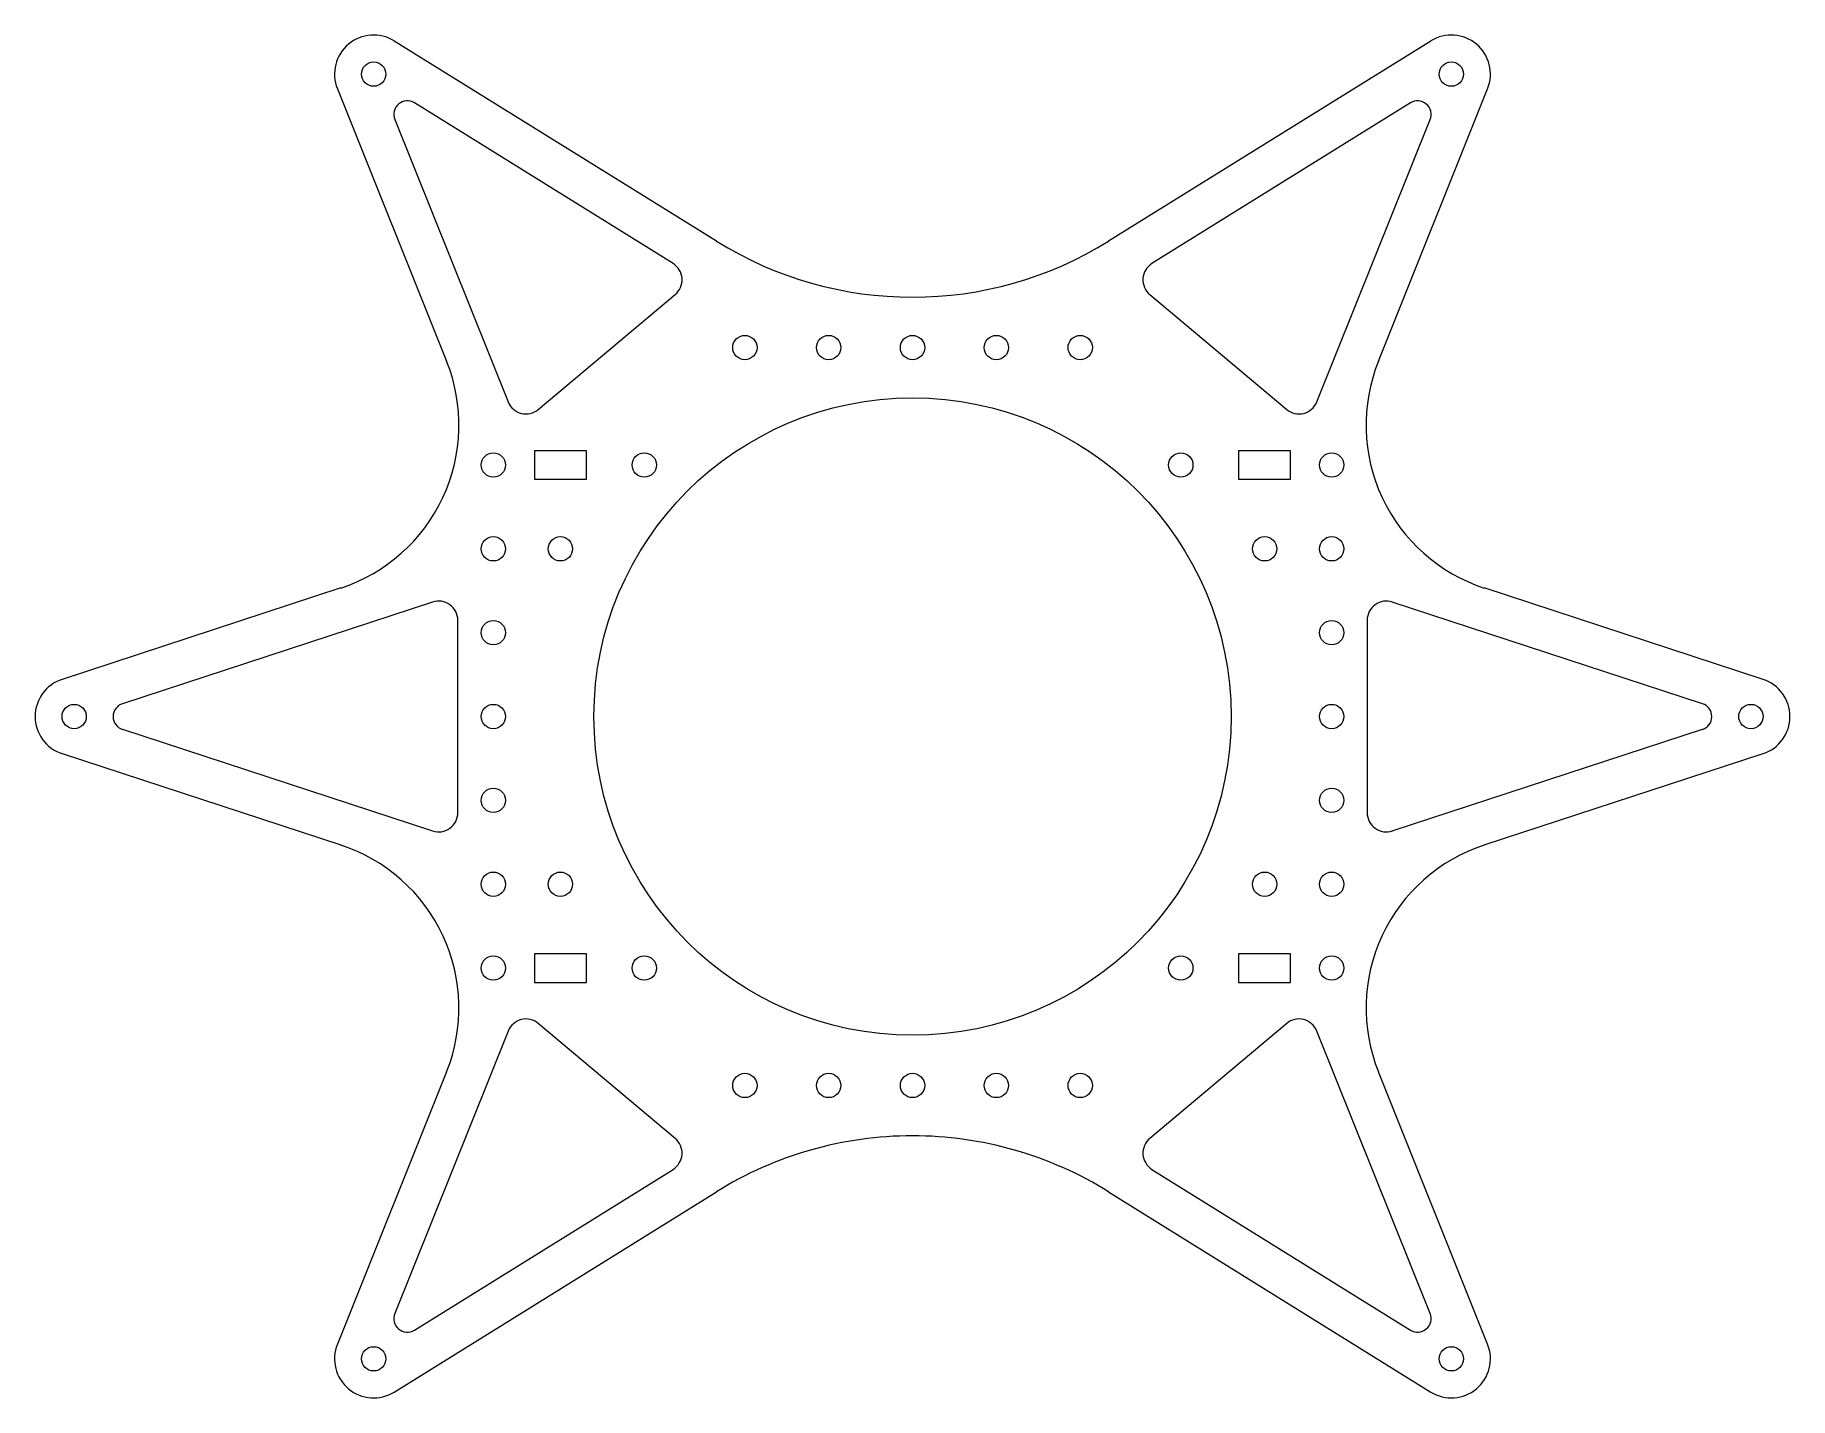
# Model space of a CAD drawing. Header units: millimetres. Extents: x 552 to 761, y 342 to 504.
import ezdxf

# ---------------------------------------------------------------- set-up
doc = ezdxf.new("R2010")
doc.units = ezdxf.units.MM

msp = doc.modelspace()

# ---------------------------------------------------------------- linework, layer by layer
at = {"color": 7, "linetype": 'Continuous', "lineweight": 15}
for p, q in [((633.21, 479.56), (594.78, 503.44)), ((718.42, 503.44), (679.98, 479.56)), ((588, 497.75), (601.03, 465.27)), ((712.17, 465.27), (725.2, 497.75)), ((594.85, 494.09), (608.37, 460.39)), ((628.03, 476.89), (597.19, 496.05)), ((716, 496.05), (685.16, 476.89)), ((704.82, 460.39), (718.34, 494.09)), ((611.96, 459.49), (628.29, 473.2)), ((684.9, 473.2), (701.23, 459.49)), ((611.5, 454.58), (611.5, 451.18)), ((617.7, 454.58), (611.5, 454.58)), ((617.7, 451.18), (617.7, 454.58)), ((701.7, 454.58), (695.5, 454.58)), ((695.5, 454.58), (695.5, 451.18)), ((701.7, 451.18), (701.7, 454.58)), ((611.5, 451.18), (617.7, 451.18)), ((695.5, 451.18), (701.7, 451.18)), ((588.41, 438.21), (555.15, 427.31)), ((758.05, 427.31), (724.79, 438.21)), ((599.36, 436.53), (562.36, 424.41)), ((750.83, 424.41), (713.83, 436.53)), ((602.36, 411.41), (602.36, 434.36)), ((710.83, 434.36), (710.83, 411.41)), ((562.36, 421.36), (599.36, 409.23)), ((713.83, 409.23), (750.83, 421.36)), ((555.15, 418.46), (588.41, 407.56)), ((724.79, 407.56), (758.05, 418.46)), ((611.5, 394.58), (611.5, 391.18)), ((617.7, 394.58), (611.5, 394.58)), ((617.7, 391.18), (617.7, 394.58)), ((695.5, 394.58), (695.5, 391.18)), ((701.7, 394.58), (695.5, 394.58)), ((701.7, 391.18), (701.7, 394.58)), ((611.5, 391.18), (617.7, 391.18)), ((695.5, 391.18), (701.7, 391.18)), ((608.37, 385.37), (594.85, 351.68)), ((628.29, 372.57), (611.96, 386.27)), ((701.23, 386.27), (684.9, 372.57)), ((718.34, 351.68), (704.82, 385.37)), ((601.03, 380.5), (588, 348.01)), ((725.2, 348.01), (712.17, 380.5)), ((597.19, 349.71), (628.03, 368.87)), ((685.16, 368.87), (716, 349.71)), ((594.78, 342.32), (633.21, 366.21)), ((679.98, 366.21), (718.42, 342.32))]:
    msp.add_line(p, q, dxfattribs=at)
for centre, radius in [((592.32, 499.49), 1.45), ((720.87, 499.49), 1.45), ((636.6, 466.88), 1.45), ((646.6, 466.88), 1.45), ((656.6, 466.88), 1.45), ((666.6, 466.88), 1.45), ((676.6, 466.88), 1.45), ((656.6, 422.88), 38), ((606.6, 452.88), 1.45), ((624.6, 452.88), 1.45), ((688.6, 452.88), 1.45), ((706.6, 452.88), 1.45), ((606.6, 442.88), 1.45), ((614.6, 442.88), 1.45), ((698.6, 442.88), 1.45), ((706.6, 442.88), 1.45), ((606.6, 432.88), 1.45), ((706.6, 432.88), 1.45), ((556.6, 422.88), 1.45), ((606.6, 422.88), 1.45), ((706.6, 422.88), 1.45), ((756.6, 422.88), 1.45), ((606.6, 412.88), 1.45), ((706.6, 412.88), 1.45), ((606.6, 402.88), 1.45), ((614.6, 402.88), 1.45), ((698.6, 402.88), 1.45), ((706.6, 402.88), 1.45), ((606.6, 392.88), 1.45), ((624.6, 392.88), 1.45), ((688.6, 392.88), 1.45), ((706.6, 392.88), 1.45), ((636.6, 378.88), 1.45), ((646.6, 378.88), 1.45), ((656.6, 378.88), 1.45), ((666.6, 378.88), 1.45), ((676.6, 378.88), 1.45), ((592.32, 346.28), 1.45), ((720.87, 346.28), 1.45)]:
    msp.add_circle(centre, radius, dxfattribs=at)
for centre, radius, start, end in [((592.32, 499.49), 4.66, 58.1414, 201.8586), ((720.87, 499.49), 4.66, 338.1414, 121.8586), ((596.34, 494.69), 1.61, 58.1414, 201.8586), ((716.85, 494.69), 1.61, 338.1414, 121.8586), ((656.6, 517.19), 44.3, 238.1414, 301.8586), ((626.82, 474.95), 2.29, 310, 58.1414), ((686.37, 474.95), 2.29, 121.8586, 230), ((582.04, 457.65), 20.46, 288.1414, 21.8586), ((731.16, 457.65), 20.46, 158.1414, 251.8586), ((610.49, 461.25), 2.29, 201.8586, 310), ((702.7, 461.25), 2.29, 230, 338.1414), ((600.07, 434.36), 2.29, 0, 108.1414), ((713.12, 434.36), 2.29, 71.8586, 180), ((556.6, 422.88), 4.66, 108.1414, 251.8586), ((756.6, 422.88), 4.66, 288.1414, 71.8586), ((562.86, 422.88), 1.61, 108.1414, 251.8586), ((750.33, 422.88), 1.61, 288.1414, 71.8586), ((600.07, 411.41), 2.29, 251.8586, 0), ((713.12, 411.41), 2.29, 180, 288.1414), ((582.04, 388.11), 20.46, 338.1414, 71.8586), ((731.16, 388.11), 20.46, 108.1414, 201.8586), ((610.49, 384.52), 2.29, 50, 158.1414), ((702.7, 384.52), 2.29, 21.8586, 130), ((656.6, 328.58), 44.3, 90, 121.8586), ((656.6, 328.58), 44.3, 58.1414, 90), ((626.82, 370.82), 2.29, 301.8586, 50), ((686.37, 370.82), 2.29, 130, 238.1414), ((596.34, 351.08), 1.61, 158.1414, 301.8586), ((716.85, 351.08), 1.61, 238.1414, 21.8586), ((592.32, 346.28), 4.66, 158.1414, 301.8586), ((720.87, 346.28), 4.66, 238.1414, 21.8586)]:
    msp.add_arc(centre, radius, start, end, dxfattribs=at)

doc.saveas('drawing.dxf')
